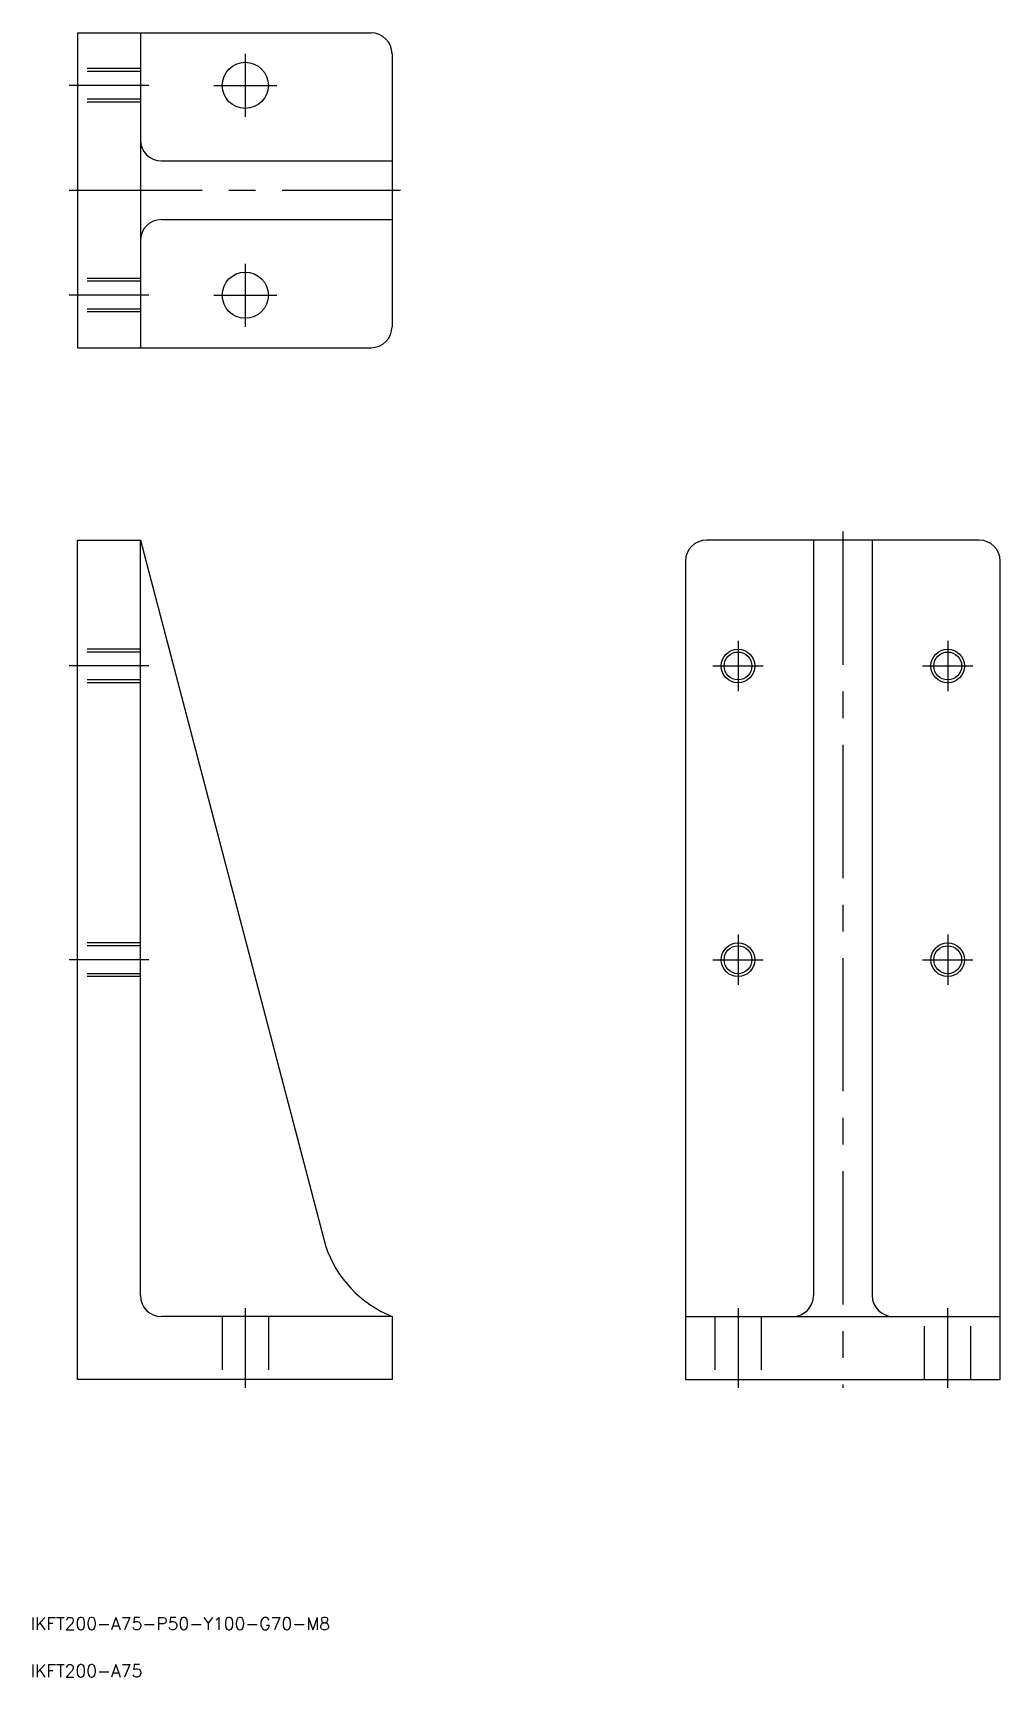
# Model space of a CAD drawing. Extents: x -193 to 38, y -71 to 321.
import ezdxf

# ---------------------------------------------------------------- set-up
doc = ezdxf.new("R2010")
doc.units = 0
doc.linetypes.add('CENTER', pattern=[50.8, 31.75, -6.35, 6.35, -6.35])
doc.linetypes.add('DASHED', pattern=[19.05, 12.7, -6.35])
doc.layers.get('0').update_dxf_attribs({"linetype": 'CONTINUOUS'})
doc.layers.add('CENTER', color=1, linetype='CENTER')
doc.styles.get("Standard").update_dxf_attribs({"font": 'txt.shx', "height": 3, "bigfont": 'bigfont.shx'})

msp = doc.modelspace()

# ---------------------------------------------------------------- linework, layer by layer
at = {"color": 7, "linetype": 'CONTINUOUS'}
for p, q in [((-182.48, 320.84), (-182.48, 245.84)), ((-182.48, 320.84), (-112.48, 320.84)), ((-167.48, 320.84), (-167.48, 245.84)), ((-107.48, 315.84), (-107.48, 250.84)), ((-162.48, 290.34), (-107.48, 290.34)), ((-162.48, 276.34), (-107.48, 276.34)), ((-182.48, 245.84), (-112.48, 245.84)), ((-182.48, 0), (-182.48, 200)), ((-182.48, 200), (-167.48, 200)), ((-167.48, 20), (-167.48, 200)), ((-167.48, 200), (-123.36, 31.93)), ((32.5, 200), (-32.5, 200)), ((-7, 200), (-7, 20)), ((7, 200), (7, 20)), ((-37.5, 195), (-37.5, 0)), ((37.5, 0), (37.5, 195)), ((-107.48, 15), (-162.48, 15)), ((-107.48, 15), (-107.48, 0)), ((-37.5, 15), (37.5, 15)), ((-107.48, 0), (-182.48, 0)), ((-37.5, 0), (37.5, 0))]:
    msp.add_line(p, q, dxfattribs=at)
at = {"color": 3, "linetype": 'DASHED'}
for p, q in [((-167.48, 312.34), (-182.48, 312.34)), ((-167.48, 311.67), (-182.48, 311.67)), ((-167.48, 305.02), (-182.48, 305.02)), ((-167.48, 304.34), (-182.48, 304.34)), ((-167.48, 262.34), (-182.48, 262.34)), ((-167.48, 261.67), (-182.48, 261.67)), ((-167.48, 255.02), (-182.48, 255.02)), ((-167.48, 254.34), (-182.48, 254.34)), ((-167.48, 174), (-182.48, 174)), ((-167.48, 173.32), (-182.48, 173.32)), ((-167.48, 166.68), (-182.48, 166.68)), ((-167.48, 166), (-182.48, 166)), ((-167.48, 104), (-182.48, 104)), ((-167.48, 103.32), (-182.48, 103.32)), ((-167.48, 96.68), (-182.48, 96.68)), ((-167.48, 96), (-182.48, 96)), ((-147.98, 15), (-147.98, 0)), ((-136.98, 15), (-136.98, 0)), ((-30.5, 15), (-30.5, 0)), ((-19.5, 15), (-19.5, 0)), ((19.5, 0), (19.5, 15)), ((30.5, 0), (30.5, 15))]:
    msp.add_line(p, q, dxfattribs=at)
at = {"color": 7, "linetype": 'CONTINUOUS'}
for centre, radius in [((-142.48, 308.34), 5.5), ((-142.48, 258.34), 5.5), ((-25, 170), 3.32), ((25, 170), 3.32), ((-25, 100), 3.32), ((25, 100), 3.32)]:
    msp.add_circle(centre, radius, dxfattribs=at)
at = {"color": 3, "linetype": 'CONTINUOUS'}
for centre in [(-25, 170), (25, 170), (-25, 100), (25, 100)]:
    msp.add_circle(centre, 4, dxfattribs=at)
at = {"color": 7, "linetype": 'CONTINUOUS'}
for centre, radius, start, end in [((-112.48, 315.84), 5, 0, 90), ((-162.48, 295.34), 5, 180, 270), ((-162.48, 271.34), 5, 90, 180), ((-112.48, 250.84), 5, 270, 0), ((-32.5, 195), 5, 90, 180), ((32.5, 195), 5, 0, 90), ((-97.13, 40.62), 27.63, 198.3329, 247.9969), ((-162.48, 20), 5, 180, 270), ((-12, 20), 5, 270, 0), ((12, 20), 5, 180, 270)]:
    msp.add_arc(centre, radius, start, end, dxfattribs=at)
at = {"layer": 'CENTER', "color": 1, "linetype": 'CENTER'}
for p, q in [((-142.48, 315.84), (-142.48, 300.84)), ((-165.48, 308.34), (-184.48, 308.34)), ((-149.98, 308.34), (-134.98, 308.34)), ((-184.48, 283.34), (-105.48, 283.34)), ((-142.48, 265.84), (-142.48, 250.84)), ((-165.48, 258.34), (-184.48, 258.34)), ((-149.98, 258.34), (-134.98, 258.34)), ((0, 202), (0, -2)), ((-25, 176), (-25, 164)), ((25, 176), (25, 164)), ((-165.48, 170), (-184.48, 170)), ((-31, 170), (-19, 170)), ((19, 170), (31, 170)), ((-25, 106), (-25, 94)), ((25, 106), (25, 94)), ((-165.48, 100), (-184.48, 100)), ((-31, 100), (-19, 100)), ((19, 100), (31, 100)), ((-142.48, 17), (-142.48, -2)), ((-25, 17), (-25, -2)), ((25, -2), (25, 17))]:
    msp.add_line(p, q, dxfattribs=at)

# ---------------------------------------------------------------- texts
at = {"color": 7, "linetype": 'CONTINUOUS'}
for s, p in [('IKFT200-A75-P50-Y100-G70-M8', (-193.64, -59.68)), ('IKFT200-A75', (-193.64, -70.92))]:
    msp.add_text(s, height=3, dxfattribs=at).set_placement(p)

doc.saveas('drawing.dxf')
